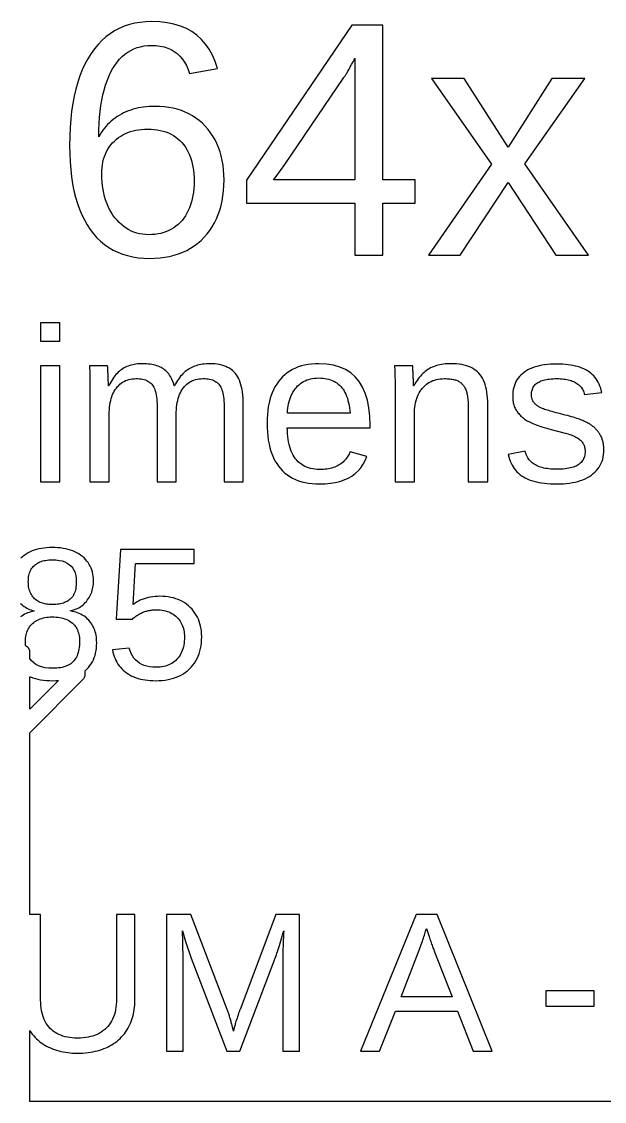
# Model space of a CAD drawing. Extents: x -27 to 133, y -77 to 15.
# Drawn here: x 7.82 to 15.56, y 0.23 to 14.57 of the extents above; entities that cross this region are included whole.
import ezdxf

# ---------------------------------------------------------------- set-up
doc = ezdxf.new("R2010")
doc.units = 0
doc.layers.get('0').update_dxf_attribs({"linetype": 'CONTINUOUS'})

msp = doc.modelspace()

# ---------------------------------------------------------------- linework, layer by layer
for points in [[(9.59198, 11.4284), (9.65954, 11.4334), (9.72474, 11.4417), (9.78758, 11.4533), (9.84806, 11.4682), (9.90617, 11.4864), (9.96192, 11.5079), (10.0153, 11.5328), (10.0663, 11.5609), (10.115, 11.5924), (10.1613, 11.6272), (10.2052, 11.6653), (10.2468, 11.7067), (10.2857, 11.7509), (10.3214, 11.7976), (10.354, 11.8467), (10.3835, 11.8982), (10.4099, 11.9522), (10.4332, 12.0085), (10.4534, 12.0673), (10.4705, 12.1284), (10.4845, 12.192), (10.4954, 12.258), (10.5032, 12.3265), (10.5078, 12.3973), (10.5094, 12.4705), (10.5079, 12.5382), (10.5035, 12.6038), (10.4961, 12.6671), (10.4859, 12.7284), (10.4726, 12.7874), (10.4564, 12.8443), (10.4373, 12.8991), (10.4153, 12.9517), (10.3903, 13.0021), (10.3623, 13.0504), (10.3315, 13.0965), (10.2977, 13.1405), (10.2609, 13.1823), (10.2216, 13.2214), (10.1803, 13.2575), (10.1369, 13.2904), (10.0915, 13.3201), (10.0439, 13.3468), (9.99435, 13.3703), (9.94269, 13.3906), (9.88896, 13.4078), (9.83316, 13.4219), (9.7753, 13.4329), (9.71537, 13.4407), (9.65338, 13.4454), (9.58931, 13.447), (9.55125, 13.4464), (9.51386, 13.4446), (9.47713, 13.4415), (9.44108, 13.4372), (9.40569, 13.4318), (9.37097, 13.4251), (9.33691, 13.4171), (9.30353, 13.408), (9.27081, 13.3976), (9.23876, 13.386), (9.20738, 13.3732), (9.17667, 13.3592), (9.14662, 13.3439), (9.11743, 13.3275), (9.08926, 13.31), (9.06211, 13.2913), (9.036, 13.2716), (9.01091, 13.2507), (8.98685, 13.2287), (8.96381, 13.2056), (8.9418, 13.1813), (8.92082, 13.156), (8.90087, 13.1295), (8.88194, 13.1019), (8.86404, 13.0732), (8.84717, 13.0434), (8.84825, 13.1325), (8.85151, 13.2184), (8.85693, 13.301), (8.86453, 13.3802), (8.87429, 13.4562), (8.88623, 13.5288), (8.90033, 13.5982), (8.91661, 13.6642), (8.93505, 13.727), (8.95567, 13.7865), (8.97845, 13.8426), (9.0034, 13.8955), (9.03053, 13.945), (9.05963, 13.9911), (9.09052, 14.0335), (9.12319, 14.0722), (9.15764, 14.1072), (9.19388, 14.1385), (9.23191, 14.1661), (9.27172, 14.1901), (9.31332, 14.2104), (9.3567, 14.2269), (9.40186, 14.2398), (9.44881, 14.249), (9.49754, 14.2546), (9.54806, 14.2564), (9.60621, 14.2542), (9.66111, 14.2476), (9.71279, 14.2365), (9.76122, 14.2211), (9.80642, 14.2012), (9.84838, 14.1769), (9.88711, 14.1482), (9.9226, 14.1151), (9.95486, 14.0775), (9.98388, 14.0356), (10.0097, 13.9892), (10.0322, 13.9384), (10.0515, 13.8832), (10.4248, 13.9505), (10.394, 14.0426), (10.3572, 14.1273), (10.3144, 14.2047), (10.2654, 14.2748), (10.2105, 14.3374), (10.1494, 14.3927), (10.0823, 14.4406), (10.0091, 14.4811), (9.92992, 14.5143), (9.84463, 14.5401), (9.75329, 14.5585), (9.65588, 14.5696), (9.55242, 14.5732), (9.47305, 14.5707), (9.39653, 14.5632), (9.32287, 14.5506), (9.25205, 14.533), (9.18409, 14.5103), (9.11898, 14.4826), (9.05671, 14.4499), (8.9973, 14.4122), (8.94074, 14.3694), (8.88703, 14.3216), (8.83617, 14.2687), (8.78817, 14.2108), (8.74301, 14.1479), (8.70096, 14.0803), (8.66227, 14.0083), (8.62695, 13.932), (8.59499, 13.8512), (8.5664, 13.7662), (8.54117, 13.6767), (8.5193, 13.5829), (8.5008, 13.4847), (8.48566, 13.3822), (8.47389, 13.2753), (8.46548, 13.164), (8.46043, 13.0484), (8.45875, 12.9284), (8.46037, 12.8176), (8.46522, 12.711), (8.47331, 12.6085), (8.48464, 12.5101), (8.4992, 12.4159), (8.51699, 12.3258), (8.53802, 12.2398), (8.56229, 12.158), (8.58979, 12.0803), (8.62053, 12.0067), (8.65451, 11.9373), (8.69172, 11.872), (8.73216, 11.8108), (8.77566, 11.754), (8.82204, 11.7017), (8.87129, 11.654), (8.92342, 11.6108), (8.97843, 11.5722), (9.03632, 11.5381), (9.09708, 11.5086), (9.16071, 11.4836), (9.22723, 11.4631), (9.29662, 11.4472), (9.36888, 11.4358), (9.44403, 11.429), (9.52205, 11.4268)], [(12.6166, 12.1624), (13.0463, 12.1624), (13.0463, 12.4705), (12.6166, 12.4705), (12.6166, 14.5277), (12.2065, 14.5277), (10.8068, 12.4662), (10.8068, 12.1624), (12.2477, 12.1624), (12.2477, 11.4701), (12.6166, 11.4701)], [(11.2018, 12.5139), (11.3189, 12.6745), (12.1023, 13.8289), (12.1068, 13.8356), (12.1117, 13.8431), (12.1168, 13.8512), (12.1223, 13.8601), (12.1282, 13.8696), (12.1344, 13.8799), (12.1409, 13.891), (12.1477, 13.9027), (12.1549, 13.9152), (12.1624, 13.9283), (12.1703, 13.9422), (12.1784, 13.9568), (12.1869, 13.9722), (12.1953, 13.9873), (12.2031, 14.0014), (12.2102, 14.0145), (12.2167, 14.0265), (12.2226, 14.0374), (12.2279, 14.0473), (12.2326, 14.0562), (12.2367, 14.064), (12.2401, 14.0707), (12.2429, 14.0764), (12.2451, 14.0811), (12.2467, 14.0846), (12.2477, 14.0872), (12.2477, 12.4705), (11.167, 12.4705)], [(14.2833, 12.4336), (14.9148, 11.4701), (15.3509, 11.4701), (14.5046, 12.681), (15.301, 13.8181), (14.8649, 13.8181), (14.2833, 12.9045), (13.6974, 13.8181), (13.2656, 13.8181), (14.062, 12.6767), (13.2265, 11.4701), (13.6475, 11.4701)], [(9.46754, 11.7427), (9.42723, 11.7467), (9.38808, 11.7534), (9.3501, 11.7628), (9.31329, 11.7748), (9.27765, 11.7895), (9.24318, 11.8068), (9.20988, 11.8269), (9.17775, 11.8496), (9.14678, 11.8749), (9.11698, 11.903), (9.08836, 11.9337), (9.0609, 11.9671), (9.03506, 12.0026), (9.01129, 12.0395), (8.98959, 12.0781), (8.96995, 12.1181), (8.95238, 12.1596), (8.93688, 12.2027), (8.92344, 12.2472), (8.91208, 12.2933), (8.90278, 12.3409), (8.89554, 12.39), (8.89037, 12.4407), (8.88727, 12.4928), (8.88624, 12.5465), (8.88724, 12.5888), (8.89022, 12.6297), (8.8952, 12.6693), (8.90216, 12.7073), (8.91112, 12.744), (8.92206, 12.7792), (8.935, 12.813), (8.94992, 12.8454), (8.96684, 12.8763), (8.98574, 12.9059), (9.00664, 12.934), (9.02952, 12.9606), (9.0544, 12.9859), (9.0809, 13.0095), (9.10864, 13.0312), (9.13763, 13.051), (9.16786, 13.0689), (9.19934, 13.085), (9.23207, 13.0991), (9.26604, 13.1114), (9.30125, 13.1218), (9.33771, 13.1303), (9.37541, 13.1369), (9.41436, 13.1416), (9.45456, 13.1444), (9.496, 13.1454), (9.53998, 13.1443), (9.58244, 13.1411), (9.62339, 13.1358), (9.66282, 13.1283), (9.70074, 13.1187), (9.73714, 13.107), (9.77203, 13.0931), (9.8054, 13.0772), (9.83726, 13.059), (9.8676, 13.0388), (9.89643, 13.0164), (9.92374, 12.9919), (9.94954, 12.9652), (9.97361, 12.9366), (9.99576, 12.9062), (10.016, 12.874), (10.0343, 12.84), (10.0507, 12.8042), (10.0651, 12.7666), (10.0776, 12.7273), (10.0882, 12.6861), (10.0969, 12.6431), (10.1036, 12.5983), (10.1084, 12.5517), (10.1113, 12.5033), (10.1123, 12.4532), (10.1113, 12.4029), (10.1085, 12.3544), (10.1037, 12.3075), (10.0971, 12.2623), (10.0885, 12.2188), (10.0781, 12.177), (10.0657, 12.1368), (10.0515, 12.0984), (10.0353, 12.0616), (10.0173, 12.0265), (9.9973, 11.9931), (9.97544, 11.9613), (9.95168, 11.9313), (9.92626, 11.9032), (9.8994, 11.8773), (9.8711, 11.8537), (9.84136, 11.8324), (9.81019, 11.8133), (9.77757, 11.7965), (9.74352, 11.7819), (9.70803, 11.7695), (9.67111, 11.7594), (9.63274, 11.7515), (9.59294, 11.7459), (9.5517, 11.7425), (9.50902, 11.7414)], [(8.33071, 10.571), (8.07436, 10.571), (8.07436, 10.3261), (8.33071, 10.3261)], [(8.33071, 9.99856), (8.07436, 9.99856), (8.07436, 8.45773), (8.33071, 8.45773)], [(8.98439, 9.35061), (8.98496, 9.38505), (8.98665, 9.41829), (8.98948, 9.45031), (8.99343, 9.48111), (8.99851, 9.51071), (9.00472, 9.53909), (9.01206, 9.56625), (9.02052, 9.5922), (9.03012, 9.61694), (9.04085, 9.64047), (9.0527, 9.66278), (9.06569, 9.68388), (9.0798, 9.70376), (9.09488, 9.7223), (9.11078, 9.73936), (9.12748, 9.75493), (9.14499, 9.76902), (9.16331, 9.78163), (9.18244, 9.79275), (9.20238, 9.80239), (9.22312, 9.81055), (9.24468, 9.81723), (9.26704, 9.82242), (9.29021, 9.82612), (9.31419, 9.82835), (9.33898, 9.82909), (9.36294, 9.82859), (9.38573, 9.82707), (9.40736, 9.82454), (9.42783, 9.821), (9.44713, 9.81645), (9.46528, 9.81089), (9.48225, 9.80432), (9.49807, 9.79673), (9.51272, 9.78814), (9.52622, 9.77853), (9.53854, 9.76791), (9.54971, 9.75628), (9.55971, 9.74364), (9.56877, 9.72968), (9.5771, 9.71409), (9.58471, 9.69686), (9.5916, 9.67799), (9.59776, 9.65749), (9.60319, 9.63536), (9.6079, 9.61158), (9.61189, 9.58618), (9.61515, 9.55914), (9.61769, 9.53046), (9.6195, 9.50015), (9.62058, 9.46821), (9.62095, 9.43463), (9.62095, 8.45773), (9.87444, 8.45773), (9.87444, 9.35061), (9.87499, 9.38526), (9.87665, 9.41868), (9.8794, 9.45085), (9.88327, 9.48179), (9.88823, 9.51149), (9.8943, 9.53995), (9.90148, 9.56717), (9.90976, 9.59315), (9.91914, 9.61789), (9.92962, 9.6414), (9.94121, 9.66366), (9.9539, 9.68469), (9.9677, 9.70448), (9.98249, 9.72291), (9.99817, 9.73987), (10.0147, 9.75535), (10.0322, 9.76936), (10.0505, 9.7819), (10.0697, 9.79296), (10.0898, 9.80255), (10.1108, 9.81066), (10.1327, 9.81729), (10.1554, 9.82245), (10.1791, 9.82614), (10.2036, 9.82835), (10.229, 9.82909), (10.253, 9.82859), (10.2758, 9.82707), (10.2974, 9.82454), (10.3179, 9.821), (10.3372, 9.81645), (10.3553, 9.81089), (10.3723, 9.80432), (10.3881, 9.79673), (10.4028, 9.78814), (10.4163, 9.77853), (10.4286, 9.76791), (10.4398, 9.75628), (10.4498, 9.74364), (10.4588, 9.72968), (10.4671, 9.71409), (10.4748, 9.69686), (10.4816, 9.67799), (10.4878, 9.65749), (10.4932, 9.63536), (10.4979, 9.61158), (10.5019, 9.58618), (10.5052, 9.55914), (10.5077, 9.53046), (10.5095, 9.50015), (10.5106, 9.46821), (10.511, 9.43463), (10.511, 8.45773), (10.7645, 8.45773), (10.7645, 9.48448), (10.7638, 9.528), (10.7619, 9.56959), (10.7588, 9.60926), (10.7544, 9.64701), (10.7488, 9.68284), (10.7419, 9.71675), (10.7337, 9.74873), (10.7243, 9.7788), (10.7136, 9.80694), (10.7017, 9.83316), (10.6885, 9.85746), (10.6741, 9.87984), (10.6584, 9.9003), (10.6413, 9.91905), (10.6227, 9.9363), (10.6026, 9.95205), (10.581, 9.96629), (10.5579, 9.97904), (10.5333, 9.99029), (10.5072, 10), (10.4795, 10.0083), (10.4504, 10.015), (10.4197, 10.0203), (10.3876, 10.024), (10.3539, 10.0263), (10.3187, 10.027), (10.2943, 10.0266), (10.2703, 10.0254), (10.247, 10.0234), (10.2242, 10.0206), (10.202, 10.0169), (10.1804, 10.0125), (10.1593, 10.0072), (10.1387, 10.0012), (10.1188, 9.99428), (10.0994, 9.98659), (10.0806, 9.9781), (10.0623, 9.96879), (10.0446, 9.95868), (10.0274, 9.94765), (10.0106, 9.93559), (9.99413, 9.92251), (9.9781, 9.90839), (9.96247, 9.89325), (9.94723, 9.87708), (9.93239, 9.85989), (9.91794, 9.84166), (9.90389, 9.82241), (9.89024, 9.80213), (9.87698, 9.78082), (9.86412, 9.75848), (9.85165, 9.73512), (9.84737, 9.73512), (9.84087, 9.75807), (9.83363, 9.78005), (9.82566, 9.80104), (9.81696, 9.82106), (9.80753, 9.84011), (9.79736, 9.85817), (9.78646, 9.87526), (9.77483, 9.89137), (9.76246, 9.9065), (9.74936, 9.92066), (9.73553, 9.93383), (9.72096, 9.94603), (9.70566, 9.95725), (9.68956, 9.96758), (9.6726, 9.97707), (9.65477, 9.98575), (9.63607, 9.99359), (9.6165, 10.0006), (9.59606, 10.0068), (9.57475, 10.0122), (9.55258, 10.0167), (9.52954, 10.0204), (9.50563, 10.0233), (9.48085, 10.0254), (9.45521, 10.0266), (9.42869, 10.027), (9.40531, 10.0267), (9.38249, 10.0255), (9.36022, 10.0236), (9.3385, 10.021), (9.31735, 10.0176), (9.29675, 10.0134), (9.2767, 10.0085), (9.25721, 10.0028), (9.23828, 9.99632), (9.2199, 9.98911), (9.20208, 9.98115), (9.18481, 9.97243), (9.1681, 9.96294), (9.15181, 9.9525), (9.13581, 9.94087), (9.1201, 9.92806), (9.10467, 9.91408), (9.08953, 9.89891), (9.07467, 9.88257), (9.0601, 9.86504), (9.04582, 9.84634), (9.03182, 9.82645), (9.01811, 9.80539), (9.00469, 9.78314), (8.99155, 9.75972), (8.9787, 9.73512), (8.97442, 9.73512), (8.97399, 9.752), (8.97356, 9.76803), (8.97315, 9.78321), (8.97274, 9.79754), (8.97234, 9.81101), (8.97195, 9.82364), (8.97157, 9.83541), (8.97119, 9.84634), (8.97083, 9.85641), (8.97047, 9.86563), (8.97012, 9.874), (8.96978, 9.88152), (8.96944, 9.88819), (8.96912, 9.89438), (8.9688, 9.90046), (8.96849, 9.90643), (8.96819, 9.91229), (8.9679, 9.91804), (8.96762, 9.92368), (8.96734, 9.92922), (8.96708, 9.93464), (8.96682, 9.93995), (8.96657, 9.94516), (8.96633, 9.95025), (8.9661, 9.95523), (8.96587, 9.96011), (8.96565, 9.96479), (8.96543, 9.96918), (8.96522, 9.97328), (8.965, 9.9771), (8.96478, 9.98063), (8.96456, 9.98387), (8.96434, 9.98683), (8.96412, 9.9895), (8.96391, 9.99189), (8.96369, 9.99399), (8.96347, 9.9958), (8.96325, 9.99732), (8.96304, 9.99856), (8.72095, 9.99856), (8.72221, 9.98812), (8.72337, 9.9752), (8.72443, 9.95981), (8.72539, 9.94194), (8.72625, 9.92159), (8.727, 9.89876), (8.72766, 9.87345), (8.72821, 9.84567), (8.72867, 9.81541), (8.72902, 9.78267), (8.72927, 9.74746), (8.72943, 9.70977), (8.72948, 9.6696), (8.72948, 8.45773), (8.98439, 8.45773)], [(11.8533, 8.43141), (11.9224, 8.43788), (11.9874, 8.44867), (12.0482, 8.46377), (12.1048, 8.48318), (12.1573, 8.50691), (12.2056, 8.53495), (12.2497, 8.56731), (12.2897, 8.60398), (12.3255, 8.64497), (12.3572, 8.69027), (12.3847, 8.73988), (12.408, 8.79381), (12.183, 8.85788), (12.1771, 8.84232), (12.1705, 8.82718), (12.1631, 8.81246), (12.155, 8.79816), (12.146, 8.78428), (12.1363, 8.77083), (12.1259, 8.75779), (12.1146, 8.74517), (12.1026, 8.73298), (12.0899, 8.72121), (12.0764, 8.70985), (12.0621, 8.69892), (12.047, 8.68841), (12.0312, 8.67851), (12.0145, 8.6694), (11.9971, 8.66109), (11.979, 8.65356), (11.96, 8.64683), (11.9402, 8.64089), (11.9197, 8.63574), (11.8984, 8.63139), (11.8763, 8.62782), (11.8534, 8.62505), (11.8297, 8.62307), (11.8052, 8.62188), (11.78, 8.62149), (11.7482, 8.62234), (11.7175, 8.62489), (11.6881, 8.62915), (11.6599, 8.6351), (11.6328, 8.64276), (11.607, 8.65212), (11.5823, 8.66319), (11.5589, 8.67595), (11.5366, 8.69042), (11.5156, 8.70659), (11.4957, 8.72446), (11.477, 8.74404), (11.4596, 8.76532), (11.4433, 8.78816), (11.4284, 8.81244), (11.4148, 8.83815), (11.4025, 8.8653), (11.3914, 8.89387), (11.3817, 8.92388), (11.3733, 8.95532), (11.3661, 8.98819), (11.3603, 9.0225), (11.3558, 9.05823), (11.3525, 9.0954), (11.3506, 9.134), (11.3499, 9.17404), (12.4493, 9.17404), (12.4493, 9.2082), (12.4453, 9.32933), (12.4332, 9.44077), (12.4131, 9.54252), (12.385, 9.63458), (12.3488, 9.71695), (12.3046, 9.78962), (12.2524, 9.85261), (12.1921, 9.90591), (12.1237, 9.94951), (12.0474, 9.98343), (11.963, 10.0077), (11.8705, 10.0222), (11.77, 10.027), (11.7199, 10.0258), (11.6716, 10.0222), (11.625, 10.0162), (11.5803, 10.0078), (11.5374, 9.99691), (11.4964, 9.98366), (11.4571, 9.96799), (11.4196, 9.94992), (11.384, 9.92944), (11.3501, 9.90654), (11.3181, 9.88124), (11.2879, 9.85352), (11.2595, 9.8234), (11.2331, 9.79102), (11.2087, 9.75653), (11.1865, 9.71993), (11.1664, 9.68123), (11.1485, 9.64042), (11.1326, 9.59751), (11.1189, 9.55248), (11.1072, 9.50536), (11.0977, 9.45612), (11.0903, 9.40478), (11.085, 9.35133), (11.0818, 9.29577), (11.0808, 9.23811), (11.0818, 9.1775), (11.085, 9.11923), (11.0903, 9.0633), (11.0977, 9.00972), (11.1072, 8.95848), (11.1189, 8.90958), (11.1326, 8.86303), (11.1485, 8.81881), (11.1664, 8.77694), (11.1865, 8.73742), (11.2087, 8.70023), (11.2331, 8.66539), (11.2595, 8.63289), (11.288, 8.60277), (11.3183, 8.57505), (11.3507, 8.54975), (11.3849, 8.52685), (11.4211, 8.50637), (11.4592, 8.48829), (11.4992, 8.47263), (11.5412, 8.45938), (11.5851, 8.44853), (11.6309, 8.4401), (11.6787, 8.43407), (11.7284, 8.43046), (11.78, 8.42925)], [(13.0375, 9.35061), (13.0382, 9.38464), (13.0401, 9.41752), (13.0432, 9.44923), (13.0477, 9.47977), (13.0533, 9.50916), (13.0603, 9.53738), (13.0685, 9.56443), (13.078, 9.59033), (13.0887, 9.61506), (13.1007, 9.63863), (13.114, 9.66103), (13.1285, 9.68228), (13.1443, 9.70236), (13.1612, 9.7211), (13.1791, 9.73835), (13.1978, 9.7541), (13.2175, 9.76835), (13.2381, 9.7811), (13.2596, 9.79235), (13.2821, 9.80209), (13.3055, 9.81034), (13.3298, 9.81709), (13.355, 9.82234), (13.3812, 9.82609), (13.4083, 9.82834), (13.4363, 9.82909), (13.4554, 9.82887), (13.4738, 9.82821), (13.4915, 9.82712), (13.5085, 9.82559), (13.5247, 9.82361), (13.5402, 9.8212), (13.555, 9.81836), (13.5691, 9.81507), (13.5824, 9.81135), (13.595, 9.80718), (13.6069, 9.80258), (13.6181, 9.79754), (13.6285, 9.79207), (13.6384, 9.78609), (13.6478, 9.77956), (13.6568, 9.77248), (13.6655, 9.76484), (13.6736, 9.75664), (13.6814, 9.74788), (13.6887, 9.73857), (13.6957, 9.7287), (13.7022, 9.71828), (13.7082, 9.7073), (13.7139, 9.69576), (13.7191, 9.68367), (13.7239, 9.67102), (13.7284, 9.65769), (13.7324, 9.64355), (13.7361, 9.6286), (13.7395, 9.61285), (13.7425, 9.59628), (13.7452, 9.57891), (13.7475, 9.56072), (13.7494, 9.54173), (13.751, 9.52193), (13.7522, 9.50131), (13.7531, 9.47989), (13.7537, 9.45766), (13.7538, 9.43463), (13.7538, 8.45773), (14.0116, 8.45773), (14.0116, 9.48448), (14.0109, 9.5282), (14.0088, 9.56998), (14.0053, 9.6098), (14.0005, 9.64769), (13.9942, 9.68362), (13.9866, 9.71761), (13.9775, 9.74965), (13.9671, 9.77974), (13.9553, 9.80789), (13.9421, 9.83409), (13.9275, 9.85835), (13.9115, 9.88065), (13.8941, 9.90102), (13.8752, 9.91966), (13.8547, 9.93681), (13.8326, 9.95247), (13.8089, 9.96664), (13.7836, 9.97931), (13.7567, 9.9905), (13.7281, 10.0002), (13.698, 10.0084), (13.6663, 10.0151), (13.6329, 10.0203), (13.5979, 10.0241), (13.5613, 10.0263), (13.5231, 10.027), (13.497, 10.0266), (13.4715, 10.0255), (13.4466, 10.0235), (13.4224, 10.0208), (13.3989, 10.0172), (13.3761, 10.0129), (13.3539, 10.0078), (13.3324, 10.002), (13.3115, 9.9953), (13.2913, 9.98786), (13.2718, 9.97963), (13.2529, 9.97062), (13.2348, 9.96082), (13.2171, 9.95009), (13.1997, 9.93824), (13.1827, 9.9253), (13.166, 9.91125), (13.1496, 9.89609), (13.1335, 9.87983), (13.1178, 9.86247), (13.1024, 9.84401), (13.0874, 9.82444), (13.0726, 9.80376), (13.0582, 9.78198), (13.0442, 9.7591), (13.0304, 9.73512), (13.0261, 9.73512), (13.0257, 9.752), (13.0253, 9.76803), (13.0249, 9.78321), (13.0245, 9.79754), (13.0241, 9.81101), (13.0237, 9.82364), (13.0233, 9.83541), (13.0229, 9.84634), (13.0225, 9.85641), (13.0222, 9.86563), (13.0218, 9.874), (13.0215, 9.88152), (13.0212, 9.88819), (13.0208, 9.89438), (13.0205, 9.90046), (13.0202, 9.90643), (13.0199, 9.91229), (13.0196, 9.91804), (13.0193, 9.92368), (13.0191, 9.92922), (13.0188, 9.93464), (13.0185, 9.93995), (13.0183, 9.94516), (13.018, 9.95025), (13.0178, 9.95523), (13.0176, 9.96011), (13.0174, 9.96479), (13.0172, 9.96918), (13.0169, 9.97328), (13.0167, 9.9771), (13.0165, 9.98063), (13.0163, 9.98387), (13.0161, 9.98683), (13.0158, 9.9895), (13.0156, 9.99189), (13.0154, 9.99399), (13.0152, 9.9958), (13.015, 9.99732), (13.0148, 9.99856), (12.7727, 9.99856), (12.7739, 9.98812), (12.7751, 9.9752), (12.7762, 9.95981), (12.7771, 9.94194), (12.778, 9.92159), (12.7787, 9.89876), (12.7794, 9.87345), (12.7799, 9.84567), (12.7804, 9.81541), (12.7807, 9.78267), (12.781, 9.74746), (12.7811, 9.70977), (12.7812, 9.6696), (12.7812, 8.45773), (13.0375, 8.45773)], [(14.9736, 8.42995), (15.0168, 8.43205), (15.0585, 8.43555), (15.0986, 8.44044), (15.1371, 8.44674), (15.1741, 8.45443), (15.2096, 8.46352), (15.2435, 8.47401), (15.2758, 8.4859), (15.3065, 8.49919), (15.3357, 8.51387), (15.3634, 8.52996), (15.3895, 8.54744), (15.4138, 8.56622), (15.4362, 8.58617), (15.4566, 8.60731), (15.4751, 8.62962), (15.4917, 8.65311), (15.5063, 8.67779), (15.5189, 8.70364), (15.5296, 8.73067), (15.5384, 8.75888), (15.5452, 8.78827), (15.5501, 8.81884), (15.553, 8.85059), (15.554, 8.88352), (15.5538, 8.89699), (15.5533, 8.91023), (15.5524, 8.92325), (15.5513, 8.93603), (15.5497, 8.94859), (15.5479, 8.96092), (15.5457, 8.97303), (15.5432, 8.9849), (15.5403, 8.99655), (15.5371, 9.00798), (15.5335, 9.01917), (15.5297, 9.03014), (15.5255, 9.04088), (15.5209, 9.05141), (15.5161, 9.06174), (15.5111, 9.07188), (15.5057, 9.08183), (15.5001, 9.09158), (15.4942, 9.10114), (15.488, 9.11051), (15.4815, 9.11968), (15.4748, 9.12866), (15.4677, 9.13744), (15.4604, 9.14604), (15.4529, 9.15443), (15.445, 9.16263), (15.4368, 9.17069), (15.4281, 9.17863), (15.419, 9.18646), (15.4094, 9.19418), (15.3994, 9.2018), (15.389, 9.2093), (15.3781, 9.21669), (15.3667, 9.22398), (15.355, 9.23115), (15.3427, 9.23822), (15.33, 9.24517), (15.3169, 9.25202), (15.3033, 9.25875), (15.2888, 9.26548), (15.273, 9.27231), (15.2558, 9.27922), (15.2373, 9.28623), (15.2175, 9.29333), (15.1962, 9.30052), (15.1737, 9.30781), (15.1498, 9.31519), (15.1245, 9.32266), (15.0979, 9.33022), (15.0699, 9.33787), (15.0406, 9.34562), (15.01, 9.35346), (14.9778, 9.36143), (14.9473, 9.36913), (14.9186, 9.37657), (14.8917, 9.38373), (14.8665, 9.39062), (14.843, 9.39724), (14.8213, 9.4036), (14.8014, 9.40968), (14.7832, 9.4155), (14.7668, 9.42104), (14.7521, 9.42631), (14.7392, 9.43132), (14.728, 9.43605), (14.7179, 9.44073), (14.7082, 9.44556), (14.6988, 9.45054), (14.6899, 9.45567), (14.6813, 9.46095), (14.6732, 9.46639), (14.6654, 9.47197), (14.658, 9.47771), (14.651, 9.4836), (14.6444, 9.48964), (14.6382, 9.49583), (14.6323, 9.50218), (14.6269, 9.50867), (14.6218, 9.51538), (14.6172, 9.52236), (14.6129, 9.52961), (14.6091, 9.53713), (14.6056, 9.54491), (14.6026, 9.55297), (14.6, 9.5613), (14.5978, 9.56989), (14.5959, 9.57876), (14.5945, 9.58789), (14.5935, 9.59729), (14.5929, 9.60696), (14.5927, 9.61691), (14.5932, 9.63302), (14.5947, 9.64849), (14.5971, 9.66332), (14.6005, 9.67751), (14.6049, 9.69106), (14.6103, 9.70397), (14.6166, 9.71624), (14.624, 9.72787), (14.6323, 9.73885), (14.6416, 9.7492), (14.6518, 9.75891), (14.6631, 9.76798), (14.6753, 9.7764), (14.6885, 9.7842), (14.7029, 9.79137), (14.7183, 9.79791), (14.7348, 9.80384), (14.7523, 9.80914), (14.771, 9.81381), (14.7907, 9.81787), (14.8115, 9.8213), (14.8334, 9.8241), (14.8563, 9.82629), (14.8803, 9.82784), (14.9054, 9.82878), (14.9316, 9.82909), (14.9554, 9.82877), (14.9783, 9.82779), (15.0006, 9.82617), (15.022, 9.8239), (15.0428, 9.82098), (15.0627, 9.81741), (15.082, 9.81319), (15.1004, 9.80833), (15.1182, 9.80281), (15.1351, 9.79665), (15.1514, 9.78983), (15.1668, 9.78237), (15.1816, 9.77426), (15.1955, 9.76555), (15.2086, 9.75627), (15.2208, 9.74642), (15.2322, 9.73601), (15.2427, 9.72504), (15.2523, 9.7135), (15.2612, 9.70139), (15.2691, 9.68873), (15.2762, 9.67549), (15.2825, 9.66169), (15.2879, 9.64733), (15.2925, 9.6324), (15.2962, 9.61691), (15.5269, 9.6454), (15.5201, 9.67522), (15.512, 9.70375), (15.5026, 9.731), (15.4919, 9.75697), (15.4799, 9.78166), (15.4666, 9.80507), (15.4519, 9.8272), (15.436, 9.84804), (15.4188, 9.86761), (15.4002, 9.88589), (15.3804, 9.9029), (15.3592, 9.91862), (15.3368, 9.93306), (15.313, 9.94633), (15.2881, 9.95854), (15.2619, 9.96969), (15.2344, 9.97978), (15.2057, 9.9888), (15.1758, 9.99676), (15.1446, 10.0037), (15.1122, 10.0095), (15.0786, 10.0143), (15.0437, 10.018), (15.0076, 10.0207), (14.9702, 10.0222), (14.9316, 10.0228), (14.8882, 10.0221), (14.8464, 10.0202), (14.8062, 10.0169), (14.7676, 10.0123), (14.7307, 10.0064), (14.6954, 9.99926), (14.6617, 9.99077), (14.6296, 9.98097), (14.5992, 9.96987), (14.5704, 9.95746), (14.5432, 9.94375), (14.5177, 9.92873), (14.4937, 9.9124), (14.4715, 9.89483), (14.4511, 9.87607), (14.4324, 9.85612), (14.4155, 9.83498), (14.4004, 9.81266), (14.387, 9.78914), (14.3755, 9.76444), (14.3657, 9.73855), (14.3577, 9.71148), (14.3515, 9.68321), (14.347, 9.65376), (14.3444, 9.62312), (14.3435, 9.59129), (14.3438, 9.57397), (14.3447, 9.55708), (14.3463, 9.5406), (14.3485, 9.52455), (14.3513, 9.50892), (14.3547, 9.49371), (14.3588, 9.47892), (14.3634, 9.46455), (14.3687, 9.45061), (14.3747, 9.43708), (14.3812, 9.42398), (14.3884, 9.41129), (14.3962, 9.39903), (14.4045, 9.38712), (14.4134, 9.37549), (14.4227, 9.36413), (14.4324, 9.35305), (14.4427, 9.34225), (14.4535, 9.33173), (14.4647, 9.32149), (14.4764, 9.31152), (14.4886, 9.30184), (14.5013, 9.29243), (14.5144, 9.2833), (14.528, 9.27445), (14.5421, 9.26587), (14.5573, 9.25743), (14.5739, 9.24896), (14.592, 9.24046), (14.6116, 9.23194), (14.6328, 9.22339), (14.6554, 9.21482), (14.6796, 9.20622), (14.7052, 9.19759), (14.7324, 9.18894), (14.7611, 9.18027), (14.7913, 9.17157), (14.823, 9.16284), (14.8562, 9.15409), (15.0399, 9.10568), (15.0609, 9.09987), (15.081, 9.09382), (15.1002, 9.08753), (15.1185, 9.08101), (15.1358, 9.07425), (15.1523, 9.06726), (15.1679, 9.06003), (15.1825, 9.05256), (15.1962, 9.04486), (15.2091, 9.03692), (15.221, 9.02874), (15.232, 9.02033), (15.2421, 9.01169), (15.2513, 9.00272), (15.2599, 8.99335), (15.2677, 8.98358), (15.2747, 8.9734), (15.281, 8.96282), (15.2866, 8.95183), (15.2914, 8.94044), (15.2955, 8.92865), (15.2988, 8.91644), (15.3014, 8.90384), (15.3033, 8.89083), (15.3044, 8.87741), (15.3047, 8.8636), (15.3042, 8.84554), (15.3026, 8.8282), (15.2999, 8.81156), (15.2962, 8.79564), (15.2914, 8.78042), (15.2855, 8.76591), (15.2785, 8.7521), (15.2705, 8.73901), (15.2614, 8.72662), (15.2512, 8.71494), (15.24, 8.70397), (15.2277, 8.69371), (15.2143, 8.68415), (15.1998, 8.6753), (15.184, 8.66716), (15.167, 8.65973), (15.1488, 8.65301), (15.1293, 8.64699), (15.1085, 8.64168), (15.0866, 8.63708), (15.0634, 8.63319), (15.0389, 8.63), (15.0133, 8.62753), (14.9863, 8.62576), (14.9582, 8.6247), (14.9288, 8.62434), (14.9012, 8.62468), (14.8746, 8.62571), (14.8489, 8.62741), (14.8242, 8.6298), (14.8004, 8.63287), (14.7775, 8.63663), (14.7556, 8.64106), (14.7346, 8.64618), (14.7146, 8.65198), (14.6955, 8.65846), (14.6774, 8.66563), (14.6602, 8.67348), (14.644, 8.68201), (14.6286, 8.69127), (14.6141, 8.70133), (14.6004, 8.71216), (14.5875, 8.72378), (14.5754, 8.73618), (14.5642, 8.74936), (14.5538, 8.76333), (14.5442, 8.77808), (14.5355, 8.79362), (14.5275, 8.80994), (14.5204, 8.82704), (14.5141, 8.84493), (14.5087, 8.8636), (14.2823, 8.81943), (14.2901, 8.78917), (14.2993, 8.76016), (14.3097, 8.73241), (14.3215, 8.70592), (14.3345, 8.68068), (14.3488, 8.65669), (14.3644, 8.63396), (14.3813, 8.61249), (14.3995, 8.59227), (14.419, 8.5733), (14.4398, 8.55559), (14.4618, 8.53914), (14.4852, 8.52394), (14.5099, 8.50993), (14.5363, 8.49705), (14.5642, 8.48528), (14.5936, 8.47464), (14.6246, 8.46511), (14.6572, 8.45671), (14.6913, 8.44942), (14.727, 8.44326), (14.7642, 8.43822), (14.803, 8.43429), (14.8434, 8.43149), (14.8853, 8.42981), (14.9288, 8.42925)], [(11.3547, 9.40352), (11.3578, 9.43539), (11.3621, 9.46615), (11.3675, 9.4958), (11.3742, 9.52435), (11.382, 9.5518), (11.3911, 9.57814), (11.4013, 9.60338), (11.4127, 9.62752), (11.4253, 9.65055), (11.4391, 9.67248), (11.4541, 9.6933), (11.4702, 9.71302), (11.4875, 9.73146), (11.5056, 9.74842), (11.5247, 9.7639), (11.5446, 9.77791), (11.5655, 9.79045), (11.5873, 9.80151), (11.6101, 9.81109), (11.6337, 9.8192), (11.6583, 9.82584), (11.6838, 9.831), (11.7102, 9.83469), (11.7375, 9.8369), (11.7658, 9.83764), (11.7948, 9.83698), (11.8228, 9.83499), (11.8497, 9.83169), (11.8756, 9.82705), (11.9004, 9.8211), (11.9241, 9.81383), (11.9468, 9.80523), (11.9684, 9.79531), (11.9889, 9.78406), (12.0084, 9.77149), (12.0268, 9.7576), (12.0442, 9.74239), (12.0605, 9.72586), (12.0758, 9.70788), (12.0901, 9.68834), (12.1035, 9.66725), (12.1159, 9.64459), (12.1274, 9.62038), (12.1379, 9.59461), (12.1474, 9.56728), (12.156, 9.53839), (12.1636, 9.50794), (12.1702, 9.47593), (12.1759, 9.44237), (12.1807, 9.40724), (12.1844, 9.37056), (11.3528, 9.37056)], [(9.64582, 5.81597), (9.68773, 5.81875), (9.72816, 5.82337), (9.76711, 5.82984), (9.80458, 5.83816), (9.84056, 5.84833), (9.87507, 5.86035), (9.9081, 5.87422), (9.93964, 5.88993), (9.9697, 5.9075), (9.99829, 5.92691), (10.0254, 5.94818), (10.051, 5.97129), (10.0749, 5.99601), (10.097, 6.02211), (10.1171, 6.04957), (10.1352, 6.07841), (10.1515, 6.10863), (10.1659, 6.14021), (10.1783, 6.17317), (10.1888, 6.2075), (10.1974, 6.2432), (10.2041, 6.28027), (10.2089, 6.31872), (10.2118, 6.35853), (10.2128, 6.39972), (10.2119, 6.436), (10.2092, 6.4712), (10.2047, 6.50533), (10.1985, 6.5384), (10.1905, 6.57039), (10.1806, 6.60132), (10.1691, 6.63118), (10.1557, 6.65997), (10.1405, 6.68769), (10.1236, 6.71434), (10.1048, 6.73992), (10.0843, 6.76443), (10.062, 6.78788), (10.0382, 6.8099), (10.0132, 6.83017), (9.98694, 6.84868), (9.95948, 6.86542), (9.93079, 6.8804), (9.90089, 6.89361), (9.86976, 6.90507), (9.83741, 6.91476), (9.80385, 6.92269), (9.76906, 6.92886), (9.73305, 6.93327), (9.69582, 6.93591), (9.65737, 6.93679), (9.62511, 6.93614), (9.59367, 6.93419), (9.56305, 6.93094), (9.53326, 6.92639), (9.50429, 6.92054), (9.47614, 6.91339), (9.44882, 6.90494), (9.42232, 6.89519), (9.39664, 6.88414), (9.37178, 6.87179), (9.34775, 6.85814), (9.32454, 6.84319), (9.30216, 6.82694), (9.33512, 7.37257), (10.1127, 7.37257), (10.1127, 7.55932), (9.13494, 7.55932), (9.07757, 6.63408), (9.2924, 6.63408), (9.30423, 6.64418), (9.31606, 6.65382), (9.32789, 6.66299), (9.33972, 6.6717), (9.35155, 6.67995), (9.36338, 6.68774), (9.37521, 6.69506), (9.38704, 6.70192), (9.39887, 6.70832), (9.4107, 6.71425), (9.42253, 6.71973), (9.43436, 6.72474), (9.44619, 6.72929), (9.4581, 6.73344), (9.47015, 6.73726), (9.48234, 6.74075), (9.49468, 6.74391), (9.50716, 6.74673), (9.51979, 6.74922), (9.53256, 6.75138), (9.54547, 6.75321), (9.55853, 6.75471), (9.57173, 6.75587), (9.58508, 6.7567), (9.59857, 6.7572), (9.61221, 6.75737), (9.63808, 6.75677), (9.66313, 6.755), (9.68734, 6.75204), (9.71073, 6.74789), (9.73328, 6.74256), (9.755, 6.73604), (9.77589, 6.72834), (9.79595, 6.71946), (9.81518, 6.70939), (9.83358, 6.69814), (9.85115, 6.6857), (9.86789, 6.67208), (9.88379, 6.65727), (9.89869, 6.6415), (9.9124, 6.625), (9.92491, 6.60776), (9.93623, 6.58979), (9.94636, 6.57107), (9.9553, 6.55162), (9.96305, 6.53144), (9.9696, 6.51051), (9.97497, 6.48885), (9.97914, 6.46646), (9.98212, 6.44332), (9.98391, 6.41945), (9.9845, 6.39485), (9.98391, 6.36659), (9.98213, 6.33927), (9.97917, 6.3129), (9.97503, 6.28748), (9.96969, 6.26301), (9.96318, 6.23948), (9.95548, 6.21689), (9.9466, 6.19526), (9.93653, 6.17457), (9.92527, 6.15482), (9.91283, 6.13602), (9.89921, 6.11817), (9.8844, 6.10127), (9.86855, 6.08547), (9.85179, 6.07093), (9.83411, 6.05766), (9.81553, 6.04566), (9.79603, 6.03491), (9.77563, 6.02544), (9.75432, 6.01722), (9.73209, 6.01027), (9.70896, 6.00458), (9.68492, 6.00016), (9.65996, 5.997), (9.6341, 5.9951), (9.60733, 5.99447), (9.5643, 5.99598), (9.52386, 6.00051), (9.48601, 6.00806), (9.45074, 6.01862), (9.41806, 6.03221), (9.38796, 6.04882), (9.36045, 6.06844), (9.33553, 6.09108), (9.31319, 6.11675), (9.29343, 6.14543), (9.27627, 6.17713), (9.26168, 6.21185), (9.24969, 6.24959), (9.02753, 6.22395), (9.03418, 6.1939), (9.04212, 6.16496), (9.05134, 6.13713), (9.06185, 6.11042), (9.07365, 6.08481), (9.08673, 6.06032), (9.10109, 6.03694), (9.11674, 6.01468), (9.13368, 5.99352), (9.1519, 5.97348), (9.17141, 5.95455), (9.1922, 5.93673), (9.21428, 5.92002), (9.23755, 5.9045), (9.26192, 5.89021), (9.28739, 5.87716), (9.31395, 5.86536), (9.34161, 5.8548), (9.37037, 5.84548), (9.40023, 5.83741), (9.43119, 5.83058), (9.46324, 5.82499), (9.49639, 5.82064), (9.53064, 5.81753), (9.56599, 5.81567), (9.60243, 5.81505)], [(8.20732, 6.82739), (8.18507, 6.82877), (8.16363, 6.83106), (8.14302, 6.83427), (8.12321, 6.8384), (8.10423, 6.84345), (8.08606, 6.84941), (8.06871, 6.85629), (8.05217, 6.86408), (8.03645, 6.8728), (8.02155, 6.88243), (8.00746, 6.89298), (7.99419, 6.90444), (7.98182, 6.91679), (7.97044, 6.92996), (7.96005, 6.94396), (7.95065, 6.9588), (7.94224, 6.97446), (7.93482, 6.99095), (7.92839, 7.00828), (7.92295, 7.02643), (7.91849, 7.04542), (7.91503, 7.06523), (7.91256, 7.08588), (7.91107, 7.10735), (7.91058, 7.12966), (7.91106, 7.15158), (7.9125, 7.17265), (7.9149, 7.19287), (7.91826, 7.21223), (7.92258, 7.23074), (7.92787, 7.2484), (7.93411, 7.26521), (7.94131, 7.28116), (7.94948, 7.29626), (7.9586, 7.31051), (7.96869, 7.32391), (7.97973, 7.33645), (7.99174, 7.34814), (8.00467, 7.35898), (8.01847, 7.36895), (8.03314, 7.37805), (8.04869, 7.38628), (8.06511, 7.39365), (8.0824, 7.40015), (8.10057, 7.40578), (8.11962, 7.41055), (8.13953, 7.41445), (8.16032, 7.41749), (8.18199, 7.41965), (8.20452, 7.42095), (8.22794, 7.42139), (8.27524, 7.41966), (8.31877, 7.41448), (8.35851, 7.40585), (8.39446, 7.39377), (8.42663, 7.37823), (8.45502, 7.35924), (8.47962, 7.3368), (8.50043, 7.31091), (8.51746, 7.28156), (8.53071, 7.24877), (8.54017, 7.21252), (8.54585, 7.17281), (8.54774, 7.12966), (8.54726, 7.10558), (8.54582, 7.08255), (8.54342, 7.06057), (8.54006, 7.03963), (8.53573, 7.01974), (8.53045, 7.0009), (8.5242, 6.98311), (8.517, 6.96636), (8.50883, 6.95066), (8.49971, 6.93601), (8.48962, 6.92241), (8.47857, 6.90985), (8.46656, 6.89834), (8.45364, 6.88778), (8.43984, 6.87806), (8.42517, 6.86919), (8.40962, 6.86116), (8.3932, 6.85398), (8.37591, 6.84764), (8.35774, 6.84215), (8.3387, 6.8375), (8.31879, 6.8337), (8.298, 6.83074), (8.27633, 6.82863), (8.2538, 6.82736), (8.23038, 6.82694)], [(8.18163, 5.98192), (8.13229, 5.98823), (8.08724, 5.99874), (8.04648, 6.01345), (8.01002, 6.03237), (7.97784, 6.05549), (7.94995, 6.08281), (7.93, 6.10947), (7.93, 6.2), (7.92983, 6.20523), (7.92932, 6.21044), (7.92846, 6.21561), (7.92727, 6.22071), (7.92575, 6.22572), (7.92391, 6.23061), (7.92175, 6.23538), (7.91928, 6.24), (7.91652, 6.24445), (7.91347, 6.2487), (7.91015, 6.25275), (7.90657, 6.25657), (7.90275, 6.26015), (7.8987, 6.26347), (7.89445, 6.26652), (7.89, 6.26928), (7.88538, 6.27175), (7.88061, 6.27391), (7.87577, 6.27573), (7.87487, 6.28249), (7.87272, 6.33503), (7.87328, 6.35812), (7.87495, 6.38043), (7.87773, 6.40197), (7.88162, 6.42274), (7.88663, 6.44273), (7.89275, 6.46196), (7.89998, 6.48041), (7.90832, 6.49808), (7.91778, 6.51499), (7.92834, 6.53112), (7.94002, 6.54648), (7.95282, 6.56107), (7.96672, 6.57488), (7.98161, 6.58779), (7.99737, 6.59967), (8.014, 6.61052), (8.0315, 6.62033), (8.04986, 6.62911), (8.06908, 6.63686), (8.08918, 6.64357), (8.11014, 6.64925), (8.13196, 6.6539), (8.15466, 6.65752), (8.17822, 6.6601), (8.20264, 6.66165), (8.22794, 6.66216), (8.25396, 6.66168), (8.27907, 6.66024), (8.30327, 6.65784), (8.32656, 6.65448), (8.34894, 6.65016), (8.37042, 6.64487), (8.39098, 6.63863), (8.41063, 6.63142), (8.42937, 6.62326), (8.4472, 6.61413), (8.46412, 6.60404), (8.48013, 6.59299), (8.49524, 6.58098), (8.50932, 6.56803), (8.52228, 6.55415), (8.53411, 6.53933), (8.54482, 6.52358), (8.5544, 6.5069), (8.56285, 6.48929), (8.57017, 6.47075), (8.57637, 6.45127), (8.58144, 6.43086), (8.58539, 6.40952), (8.5882, 6.38725), (8.58989, 6.36405), (8.59046, 6.33991), (8.58994, 6.31159), (8.58838, 6.28448), (8.58578, 6.25858), (8.58213, 6.23388), (8.57745, 6.21039), (8.57173, 6.18811), (8.56497, 6.16703), (8.55717, 6.14715), (8.54833, 6.12849), (8.53845, 6.11102), (8.52753, 6.09477), (8.51556, 6.07972), (8.50256, 6.06588), (8.4885, 6.05315), (8.47336, 6.04144), (8.45713, 6.03074), (8.43982, 6.02107), (8.42142, 6.01241), (8.40194, 6.00477), (8.38138, 5.99815), (8.35974, 5.99255), (8.33701, 5.98797), (8.3132, 5.9844), (8.2883, 5.98186), (8.26232, 5.98033), (8.23526, 5.97982)], [(7.93, 5.86833), (7.93883, 5.86451), (7.9706, 5.85292), (8.00379, 5.84287), (8.0384, 5.83437), (8.07444, 5.82741), (8.1119, 5.822), (8.15078, 5.81814), (8.19109, 5.81582), (8.23281, 5.81505), (8.2756, 5.81584), (8.31238, 5.81794), (7.93, 5.43556)], [(9.96592, 2.10278), (9.96076, 2.34629), (9.9569, 2.48932), (9.99942, 2.34758), (10.0716, 2.12855), (10.547, 0.89165), (10.7197, 0.89165), (11.1886, 2.12855), (11.1965, 2.14916), (11.2044, 2.17097), (11.2125, 2.19396), (11.2208, 2.21814), (11.2292, 2.24352), (11.2378, 2.27008), (11.2465, 2.29783), (11.2554, 2.32677), (11.2644, 2.3569), (11.2736, 2.38822), (11.2829, 2.42073), (11.2924, 2.45443), (11.302, 2.48932), (11.3003, 2.46068), (11.2987, 2.43187), (11.2973, 2.40286), (11.296, 2.37368), (11.2948, 2.34431), (11.2938, 2.31476), (11.2929, 2.28503), (11.2921, 2.25511), (11.2915, 2.22501), (11.2911, 2.19473), (11.2907, 2.16426), (11.2905, 2.13362), (11.2904, 2.10278), (11.2904, 0.89165), (11.512, 0.89165), (11.512, 2.70706), (11.1964, 2.70706), (10.7222, 1.44825), (10.7203, 1.44363), (10.7182, 1.43808), (10.7157, 1.43161), (10.7131, 1.42422), (10.7102, 1.41591), (10.707, 1.40667), (10.7036, 1.39651), (10.6999, 1.38543), (10.696, 1.37343), (10.6918, 1.3605), (10.6874, 1.34665), (10.6827, 1.33188), (10.6778, 1.31618), (10.6729, 1.30035), (10.6682, 1.28514), (10.6638, 1.27057), (10.6597, 1.25663), (10.6558, 1.24333), (10.6523, 1.23065), (10.6489, 1.21861), (10.6459, 1.2072), (10.6431, 1.19642), (10.6406, 1.18628), (10.6383, 1.17677), (10.6363, 1.16789), (10.6346, 1.15964), (10.6333, 1.16587), (10.6318, 1.17268), (10.6302, 1.18005), (10.6283, 1.188), (10.6263, 1.19652), (10.624, 1.20561), (10.6216, 1.21527), (10.619, 1.2255), (10.6162, 1.23631), (10.6132, 1.24769), (10.61, 1.25964), (10.6066, 1.27216), (10.603, 1.28525), (10.5994, 1.29857), (10.5957, 1.31176), (10.5919, 1.32481), (10.5882, 1.33774), (10.5844, 1.35054), (10.5806, 1.36321), (10.5768, 1.37575), (10.573, 1.38816), (10.5691, 1.40043), (10.5652, 1.41258), (10.5613, 1.4246), (10.5574, 1.43649), (10.5534, 1.44825), (10.0703, 2.70706), (9.74689, 2.70706), (9.74689, 0.89165), (9.96592, 0.89165)], [(12.7852, 1.42249), (13.6124, 1.42249), (13.8198, 0.89165), (14.0711, 0.89165), (13.3418, 2.70706), (13.0622, 2.70706), (12.3214, 0.89165), (12.5765, 0.89165)], [(13.0919, 2.21101), (13.1014, 2.23642), (13.1106, 2.26111), (13.1194, 2.28509), (13.1278, 2.30835), (13.1359, 2.3309), (13.1436, 2.35272), (13.1509, 2.37383), (13.1579, 2.39423), (13.1645, 2.41391), (13.1707, 2.43287), (13.1766, 2.45111), (13.1821, 2.46863), (13.1872, 2.48544), (13.1988, 2.52152), (13.2336, 2.41457), (13.2391, 2.39747), (13.2447, 2.38064), (13.2502, 2.36408), (13.2558, 2.3478), (13.2613, 2.33179), (13.2669, 2.31605), (13.2724, 2.30059), (13.278, 2.28541), (13.2835, 2.27049), (13.2891, 2.25586), (13.2946, 2.24149), (13.3002, 2.22741), (13.3057, 2.21359), (13.539, 1.61446), (12.8599, 1.61446)], [(15.4254, 1.69563), (14.7812, 1.69563), (14.7812, 1.48948), (15.4254, 1.48948)]]:
    msp.add_lwpolyline(points, close=True)
for points in [[(46, 0.225), (7.93, 0.225), (7.93, 1.16635), (7.93427, 1.15947), (7.94967, 1.13699), (7.96596, 1.11538), (7.98313, 1.09464), (8.00118, 1.07476), (8.02012, 1.05576), (8.03994, 1.03762), (8.06065, 1.02035), (8.08224, 1.00395), (8.10471, 0.98842), (8.12807, 0.97376), (8.15231, 0.95997), (8.17744, 0.94705), (8.20334, 0.93505), (8.22992, 0.924), (8.25717, 0.91391), (8.28509, 0.90479), (8.31368, 0.89662), (8.34294, 0.88942), (8.37287, 0.88317), (8.40347, 0.87789), (8.43475, 0.87357), (8.46669, 0.87021), (8.49931, 0.86781), (8.5326, 0.86636), (8.56656, 0.86588), (8.60187, 0.86638), (8.63646, 0.86788), (8.67033, 0.87038), (8.70348, 0.87387), (8.7359, 0.87837), (8.76759, 0.88386), (8.79856, 0.89035), (8.82881, 0.89784), (8.85833, 0.90633), (8.88713, 0.91581), (8.91521, 0.9263), (8.94256, 0.93778), (8.96918, 0.95026), (8.99499, 0.96369), (9.01989, 0.97802), (9.04387, 0.99323), (9.06693, 1.00934), (9.08908, 1.02633), (9.11031, 1.04422), (9.13063, 1.06301), (9.15003, 1.08268), (9.16852, 1.10325), (9.18609, 1.12471), (9.20275, 1.14706), (9.21849, 1.1703), (9.23332, 1.19443), (9.24714, 1.21937), (9.25985, 1.24503), (9.27146, 1.2714), (9.28196, 1.29849), (9.29135, 1.32629), (9.29964, 1.35481), (9.30683, 1.38405), (9.31291, 1.414), (9.31788, 1.44468), (9.32175, 1.47606), (9.32452, 1.50817), (9.32617, 1.54099), (9.32673, 1.57453), (9.32673, 2.70706), (9.08193, 2.70706), (9.08193, 1.5887), (9.08113, 1.54998), (9.07871, 1.51272), (9.07469, 1.47691), (9.06906, 1.44256), (9.06182, 1.40967), (9.05298, 1.37823), (9.04252, 1.34825), (9.03046, 1.31972), (9.01678, 1.29265), (9.0015, 1.26704), (8.98461, 1.24288), (8.96611, 1.22018), (8.946, 1.19893), (8.92445, 1.17921), (8.9016, 1.16106), (8.87747, 1.14449), (8.85205, 1.1295), (8.82534, 1.11609), (8.79734, 1.10425), (8.76805, 1.094), (8.73747, 1.08532), (8.70561, 1.07822), (8.67246, 1.07269), (8.63801, 1.06875), (8.60228, 1.06638), (8.56526, 1.06559), (8.52926, 1.06636), (8.49458, 1.06864), (8.46122, 1.07245), (8.42919, 1.07779), (8.39849, 1.08465), (8.36912, 1.09304), (8.34107, 1.10295), (8.31435, 1.11438), (8.28895, 1.12734), (8.26488, 1.14183), (8.24214, 1.15784), (8.22072, 1.17537), (8.20063, 1.19443), (8.18196, 1.21496), (8.16477, 1.23691), (8.14909, 1.26028), (8.13489, 1.28506), (8.12219, 1.31127), (8.11099, 1.33889), (8.10127, 1.36793), (8.09306, 1.39838), (8.08633, 1.43026), (8.0811, 1.46355), (8.07737, 1.49826), (8.07513, 1.53439), (8.07438, 1.57194), (8.07438, 2.70706), (7.93, 2.70706), (7.93, 5.12444), (8.63489, 5.82933), (8.63981, 5.83458), (8.64438, 5.84014), (8.64857, 5.84599), (8.65237, 5.85211), (8.65576, 5.85846), (8.65873, 5.86501), (8.66127, 5.87175), (8.66336, 5.87864), (8.66499, 5.88565), (8.66617, 5.89275), (8.66687, 5.89991), (8.66711, 5.90711), (8.66687, 5.9143), (8.66617, 5.92146), (8.66499, 5.92857), (8.66336, 5.93558), (8.66127, 5.94247), (8.66108, 5.94296), (8.66735, 5.94809), (8.68974, 5.96918), (8.71034, 5.99151), (8.72915, 6.01509), (8.74617, 6.0399), (8.76139, 6.06596), (8.77483, 6.09326), (8.78647, 6.12181), (8.79632, 6.15159), (8.80438, 6.18262), (8.81065, 6.21489), (8.81513, 6.24841), (8.81782, 6.28316), (8.81871, 6.31916), (8.81817, 6.34492), (8.81655, 6.37002), (8.81384, 6.39444), (8.81005, 6.41819), (8.80517, 6.44127), (8.79921, 6.46368), (8.79217, 6.48542), (8.78404, 6.50649), (8.77484, 6.52688), (8.76454, 6.5466), (8.75317, 6.56565), (8.74071, 6.58403), (8.72717, 6.60174), (8.71265, 6.6186), (8.69726, 6.63444), (8.68101, 6.64927), (8.6639, 6.66307), (8.64591, 6.67586), (8.62706, 6.68763), (8.60735, 6.69838), (8.58676, 6.70811), (8.56531, 6.71683), (8.543, 6.72452), (8.51981, 6.73119), (8.49576, 6.73685), (8.47085, 6.74149), (8.47085, 6.74639), (8.49227, 6.75119), (8.513, 6.75696), (8.53301, 6.76369), (8.55231, 6.7714), (8.57091, 6.78007), (8.5888, 6.78971), (8.60598, 6.80032), (8.62246, 6.8119), (8.63822, 6.82444), (8.65328, 6.83796), (8.66763, 6.85244), (8.68127, 6.86789), (8.69421, 6.8843), (8.70631, 6.90143), (8.71744, 6.919), (8.7276, 6.93703), (8.7368, 6.9555), (8.74503, 6.97441), (8.75229, 6.99378), (8.75858, 7.01359), (8.7639, 7.03385), (8.76826, 7.05456), (8.77164, 7.07571), (8.77406, 7.09732), (8.77552, 7.11937), (8.776, 7.14186), (8.77513, 7.17273), (8.77252, 7.20259), (8.76817, 7.23146), (8.76207, 7.25933), (8.75424, 7.28621), (8.74467, 7.31209), (8.73335, 7.33697), (8.7203, 7.36085), (8.7055, 7.38374), (8.68896, 7.40563), (8.67068, 7.42653), (8.65066, 7.44642), (8.6289, 7.46532), (8.60564, 7.48302), (8.58112, 7.4993), (8.55533, 7.51417), (8.52828, 7.52762), (8.49997, 7.53965), (8.47039, 7.55027), (8.43954, 7.55947), (8.40744, 7.56726), (8.37406, 7.57363), (8.33943, 7.57858), (8.30353, 7.58212), (8.26636, 7.58424), (8.22794, 7.58495), (8.19041, 7.58423), (8.15408, 7.58206), (8.11893, 7.57845), (8.08498, 7.57339), (8.05223, 7.56689), (8.02066, 7.55895), (7.99028, 7.54956), (7.9611, 7.53872), (7.93311, 7.52644), (7.9063, 7.51272), (7.8807, 7.49755), (7.85628, 7.48093), (7.83305, 7.46288), (7.81129, 7.44366)], [(7.80776, 6.84014), (7.8227, 6.82643), (7.83834, 6.81362), (7.85468, 6.80173), (7.87173, 6.79074), (7.88947, 6.78067), (7.90791, 6.7715), (7.92706, 6.76324), (7.9469, 6.7559), (7.96745, 6.74946), (7.9887, 6.74394), (7.9887, 6.73906), (7.96592, 6.73477), (7.94377, 6.72941), (7.92226, 6.72298), (7.90139, 6.71549), (7.88115, 6.70692), (7.86155, 6.69729), (7.84258, 6.68658), (7.82425, 6.67481), (7.80655, 6.66196)]]:
    msp.add_lwpolyline(points)

doc.saveas('drawing.dxf')
